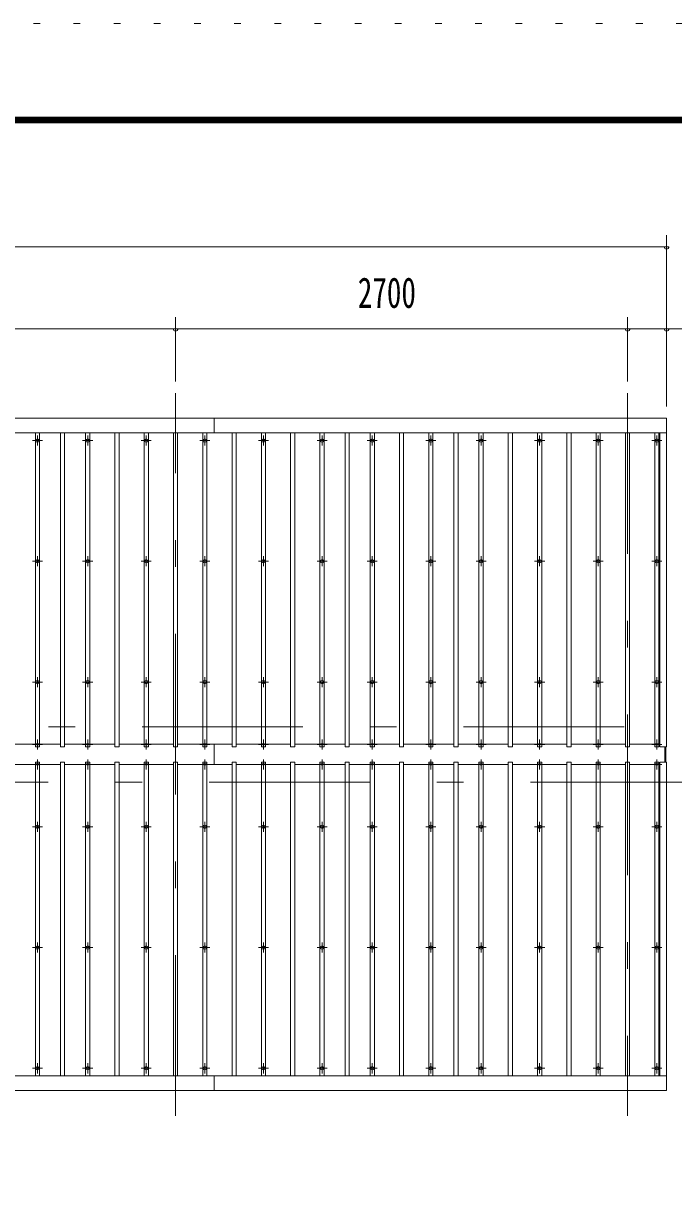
# Model space of a CAD drawing. Units: millimetres, scale not verified. Extents: x -31992 to 32005, y -14700 to 14700.
# Drawn here: x -34 to 3849, y 7701 to 14700 of the extents above; entities that cross this region are included whole.
import ezdxf
from ezdxf.enums import TextEntityAlignment as Align

# ---------------------------------------------------------------- set-up
doc = ezdxf.new("R2010")
doc.units = ezdxf.units.MM
doc.header["$LTSCALE"] = 80
doc.linetypes.add('USER3', pattern=[24, 12, -5, 2, -5])
doc.linetypes.add('USER4', pattern=[3, 0.5, -2.5])
for name, color, linetype, lineweight in [('0-2_1-07BOLD', 7, 'Continuous', 18), ('0-3_1-27CENTER', 3, 'USER3', 18), ('0-4_1-47THIN', 4, 'Continuous', 18), ('0-5_1-57DIM', 3, 'Continuous', 18), ('0-C_F-F1PAPER', 5, 'Continuous', 18), ('0-D_F-E_J_ADD', 5, 'USER4', 18)]:
    doc.layers.add(name, color=color, linetype=linetype, lineweight=lineweight)
doc.styles.add('ＭＳ ゴシック', font='')
doc.styles.get('ＭＳ ゴシック').set_extended_font_data('MS Gothic')

msp = doc.modelspace()

# ---------------------------------------------------------------- linework, layer by layer
at = {"layer": '0-2_1-07BOLD'}
for p, q in [((1104.37, 12340.54), (1104.37, 12253.1)), ((-6858.63, 12253.1), (3807.37, 12253.1)), ((1104.37, 10392.03), (1104.37, 10271.05)), ((3797.37, 10377.02), (3797.37, 10286.06)), ((3802.37, 10286.06), (3802.37, 10377.02)), ((3807.37, 8409.98), (-6858.63, 8409.98)), ((1104.37, 8409.98), (1104.37, 8322.54))]:
    msp.add_line(p, q, dxfattribs=at)
for points in [[(3807.37, 10377.02), (3807.37, 12340.54), (-6858.63, 12340.54), (-6858.63, 10377.02), (-6818.63, 10377.02), (-6818.63, 12253.1)], [(3767.37, 12253.1), (3767.37, 10377.02), (3807.37, 10377.02)], [(-6818.63, 8409.98), (-6818.63, 10286.06), (-6858.63, 10286.06), (-6858.63, 8322.54), (3807.37, 8322.54)], [(3807.37, 8322.54), (3807.37, 10286.06), (3767.37, 10286.06), (3767.37, 8409.98)]]:
    msp.add_lwpolyline(points, dxfattribs=at)
for centre in [(49.38, 12207.36), (349.38, 12207.36), (699.37, 12207.36), (1049.37, 12207.36), (1399.37, 12207.36), (1749.37, 12207.36), (2049.37, 12207.36), (2399.37, 12207.36), (2699.38, 12207.36), (3049.38, 12207.36), (3399.37, 12207.36), (3749.38, 12207.36), (49.38, 11485.7), (349.38, 11485.7), (699.37, 11485.7), (1049.37, 11485.7), (1399.37, 11485.7), (1749.37, 11485.7), (2049.37, 11485.7), (2399.37, 11485.7), (2699.38, 11485.7), (3049.38, 11485.7), (3399.37, 11485.7), (3749.38, 11485.7), (49.38, 10764.04), (349.38, 10764.04), (699.37, 10764.04), (1049.37, 10764.04), (1399.37, 10764.04), (1749.37, 10764.04), (2049.37, 10764.04), (2399.37, 10764.04), (2699.38, 10764.04), (3049.38, 10764.04), (3399.37, 10764.04), (3749.38, 10764.04), (49.38, 9899.04), (349.38, 9899.04), (699.37, 9899.04), (1049.37, 9899.04), (1399.37, 9899.04), (1749.37, 9899.04), (2049.37, 9899.04), (2399.37, 9899.04), (2699.38, 9899.04), (3049.38, 9899.04), (3399.37, 9899.04), (3749.38, 9899.04), (49.38, 9177.38), (349.38, 9177.38), (699.37, 9177.38), (1049.37, 9177.38), (1399.37, 9177.38), (1749.37, 9177.38), (2049.37, 9177.38), (2399.37, 9177.38), (2699.38, 9177.38), (3049.38, 9177.38), (3399.37, 9177.38), (3749.38, 9177.38), (49.38, 8455.72), (349.38, 8455.72), (699.37, 8455.72), (1049.37, 8455.72), (1399.37, 8455.72), (1749.37, 8455.72), (2049.37, 8455.72), (2399.37, 8455.72), (2699.38, 8455.72), (3049.38, 8455.72), (3399.37, 8455.72), (3749.38, 8455.72)]:
    msp.add_circle(centre, 10, dxfattribs=at)
for centre, start, end in [((49.38, 10380.99), 46.3961, 133.6039), ((49.38, 10401.99), 226.39838, 313.60162), ((349.38, 10380.99), 46.3961, 133.6039), ((349.38, 10401.99), 226.39838, 313.60162), ((699.37, 10380.99), 46.3961, 133.6039), ((699.37, 10401.99), 226.39838, 313.60162), ((1049.37, 10380.99), 46.3961, 133.6039), ((1049.37, 10401.99), 226.39838, 313.60162), ((1399.37, 10380.99), 46.3961, 133.6039), ((1399.37, 10401.99), 226.39838, 313.60162), ((1749.37, 10380.99), 46.3961, 133.6039), ((1749.37, 10401.99), 226.39838, 313.60162), ((2049.37, 10380.99), 46.3961, 133.6039), ((2049.37, 10401.99), 226.39838, 313.60162), ((2399.37, 10380.99), 46.3961, 133.6039), ((2399.37, 10401.99), 226.39838, 313.60162), ((2699.38, 10380.99), 46.3961, 133.6039), ((2699.38, 10401.99), 226.39838, 313.60162), ((3049.38, 10380.99), 46.3961, 133.6039), ((3049.38, 10401.99), 226.39838, 313.60162), ((3399.37, 10380.99), 46.3961, 133.6039), ((3399.37, 10401.99), 226.39838, 313.60162), ((3749.38, 10380.99), 46.3961, 133.6039), ((3749.38, 10401.99), 226.39838, 313.60162), ((49.38, 10261.09), 46.39838, 133.60162), ((49.38, 10282.09), 226.3961, 313.6039), ((349.38, 10261.09), 46.39838, 133.60162), ((349.38, 10282.09), 226.3961, 313.6039), ((699.37, 10261.09), 46.39838, 133.60162), ((699.37, 10282.09), 226.3961, 313.6039), ((1049.37, 10261.09), 46.39838, 133.60162), ((1049.37, 10282.09), 226.3961, 313.6039), ((1399.37, 10261.09), 46.39838, 133.60162), ((1399.37, 10282.09), 226.3961, 313.6039), ((1749.37, 10261.09), 46.39838, 133.60162), ((1749.37, 10282.09), 226.3961, 313.6039), ((2049.37, 10261.09), 46.39838, 133.60162), ((2049.37, 10282.09), 226.3961, 313.6039), ((2399.37, 10261.09), 46.39838, 133.60162), ((2399.37, 10282.09), 226.3961, 313.6039), ((2699.38, 10261.09), 46.39838, 133.60162), ((2699.38, 10282.09), 226.3961, 313.6039), ((3049.38, 10261.09), 46.39838, 133.60162), ((3049.38, 10282.09), 226.3961, 313.6039), ((3399.37, 10261.09), 46.39838, 133.60162), ((3399.37, 10282.09), 226.3961, 313.6039), ((3749.38, 10261.09), 46.39838, 133.60162), ((3749.38, 10282.09), 226.3961, 313.6039)]:
    msp.add_arc(centre, 14.5, start, end, dxfattribs=at)
at = {"layer": '0-3_1-27CENTER'}
for p, q in [((874.38, 8172.54), (874.38, 12490.54)), ((3574.37, 12490.54), (3574.37, 8172.54)), ((19.37, 12207.36), (79.38, 12207.36)), ((49.38, 12177.37), (49.38, 12237.37)), ((319.37, 12207.36), (379.38, 12207.36)), ((349.38, 12177.37), (349.38, 12237.37)), ((669.37, 12207.36), (729.38, 12207.36)), ((699.37, 12177.37), (699.37, 12237.37)), ((1019.38, 12207.36), (1079.38, 12207.36)), ((1049.37, 12237.37), (1049.37, 12177.37)), ((1369.37, 12207.36), (1429.37, 12207.36)), ((1399.37, 12177.37), (1399.37, 12237.37)), ((1719.37, 12207.36), (1779.37, 12207.36)), ((1749.37, 12177.37), (1749.37, 12237.37)), ((2019.37, 12207.36), (2079.37, 12207.36)), ((2049.37, 12237.37), (2049.37, 12177.37)), ((2369.37, 12207.36), (2429.37, 12207.36)), ((2399.37, 12177.37), (2399.37, 12237.37)), ((2669.37, 12207.36), (2729.37, 12207.36)), ((2699.38, 12177.37), (2699.38, 12237.37)), ((3019.38, 12207.36), (3079.38, 12207.36)), ((3049.38, 12237.37), (3049.38, 12177.37)), ((3369.38, 12207.36), (3429.38, 12207.36)), ((3399.37, 12177.37), (3399.37, 12237.37)), ((3719.37, 12207.36), (3779.38, 12207.36)), ((3749.38, 12177.37), (3749.38, 12237.37)), ((79.38, 11485.7), (19.37, 11485.7)), ((49.38, 11515.7), (49.38, 11455.7)), ((379.38, 11485.7), (319.37, 11485.7)), ((349.38, 11455.7), (349.38, 11515.7)), ((729.38, 11485.7), (669.37, 11485.7)), ((699.37, 11515.7), (699.37, 11455.7)), ((1079.38, 11485.7), (1019.38, 11485.7)), ((1049.37, 11515.7), (1049.37, 11455.7)), ((1429.37, 11485.7), (1369.37, 11485.7)), ((1399.37, 11515.7), (1399.37, 11455.7)), ((1779.37, 11485.7), (1719.37, 11485.7)), ((1749.37, 11455.7), (1749.37, 11515.7)), ((2079.37, 11485.7), (2019.37, 11485.7)), ((2049.37, 11515.7), (2049.37, 11455.7)), ((2369.37, 11485.7), (2429.37, 11485.7)), ((2399.37, 11455.7), (2399.37, 11515.7)), ((2729.37, 11485.7), (2669.37, 11485.7)), ((2699.38, 11515.7), (2699.38, 11455.7)), ((3019.38, 11485.7), (3079.38, 11485.7)), ((3049.38, 11455.7), (3049.38, 11515.7)), ((3429.38, 11485.7), (3369.38, 11485.7)), ((3399.37, 11515.7), (3399.37, 11455.7)), ((3779.38, 11485.7), (3719.37, 11485.7)), ((3749.38, 11455.7), (3749.38, 11515.7)), ((49.38, 10734.04), (49.38, 10794.04)), ((349.38, 10734.04), (349.38, 10794.04)), ((699.37, 10734.04), (699.37, 10794.04)), ((1049.37, 10794.04), (1049.37, 10734.04)), ((1399.37, 10734.04), (1399.37, 10794.04)), ((1749.37, 10734.04), (1749.37, 10794.04)), ((2049.37, 10734.04), (2049.37, 10794.04)), ((2399.37, 10734.04), (2399.37, 10794.04)), ((2699.38, 10794.04), (2699.38, 10734.04)), ((3049.38, 10734.04), (3049.38, 10794.04)), ((3399.37, 10794.04), (3399.37, 10734.04)), ((3749.38, 10734.04), (3749.38, 10794.04)), ((79.38, 10764.04), (19.37, 10764.04)), ((379.38, 10764.04), (319.37, 10764.04)), ((729.38, 10764.04), (669.37, 10764.04)), ((1079.38, 10764.04), (1019.38, 10764.04)), ((1429.37, 10764.04), (1369.37, 10764.04)), ((1779.37, 10764.04), (1719.37, 10764.04)), ((2079.37, 10764.04), (2019.37, 10764.04)), ((2429.37, 10764.04), (2369.37, 10764.04)), ((2729.37, 10764.04), (2669.37, 10764.04)), ((3079.38, 10764.04), (3019.38, 10764.04)), ((3429.38, 10764.04), (3369.38, 10764.04)), ((3779.38, 10764.04), (3719.37, 10764.04)), ((-7005.62, 10496.54), (3954.37, 10496.54)), ((19.37, 10391.49), (79.38, 10391.49)), ((49.38, 10361.5), (49.38, 10421.49)), ((379.38, 10391.49), (319.37, 10391.49)), ((349.38, 10361.5), (349.38, 10421.49)), ((669.37, 10391.49), (729.38, 10391.49)), ((699.37, 10361.5), (699.37, 10421.49)), ((1019.38, 10391.49), (1079.38, 10391.49)), ((1049.37, 10361.5), (1049.37, 10421.49)), ((1369.37, 10391.49), (1429.37, 10391.49)), ((1399.37, 10361.5), (1399.37, 10421.49)), ((1779.37, 10391.49), (1719.37, 10391.49)), ((1749.37, 10361.5), (1749.37, 10421.49)), ((2019.37, 10391.49), (2079.37, 10391.49)), ((2049.37, 10361.5), (2049.37, 10421.49)), ((2369.37, 10391.49), (2429.37, 10391.49)), ((2399.37, 10361.5), (2399.37, 10421.49)), ((2669.37, 10391.49), (2729.37, 10391.49)), ((2699.38, 10361.5), (2699.38, 10421.49)), ((3019.38, 10391.49), (3079.38, 10391.49)), ((3049.38, 10361.5), (3049.38, 10421.49)), ((3369.38, 10391.49), (3429.38, 10391.49)), ((3399.37, 10361.5), (3399.37, 10421.49)), ((3779.38, 10391.49), (3719.37, 10391.49)), ((3749.38, 10361.5), (3749.38, 10421.49)), ((49.38, 10301.59), (49.38, 10241.59)), ((349.38, 10241.59), (349.38, 10301.59)), ((699.37, 10301.59), (699.37, 10241.59)), ((1049.37, 10241.59), (1049.37, 10301.59)), ((1399.37, 10301.59), (1399.37, 10241.59)), ((1749.37, 10241.59), (1749.37, 10301.59)), ((2049.37, 10301.59), (2049.37, 10241.59)), ((2399.37, 10241.59), (2399.37, 10301.59)), ((2699.38, 10301.59), (2699.38, 10241.59)), ((3049.38, 10241.59), (3049.38, 10301.59)), ((3399.37, 10301.59), (3399.37, 10241.59)), ((3749.38, 10241.59), (3749.38, 10301.59)), ((79.38, 10271.59), (19.37, 10271.59)), ((319.37, 10271.59), (379.38, 10271.59)), ((669.37, 10271.59), (729.38, 10271.59)), ((1019.38, 10271.59), (1079.38, 10271.59)), ((1369.37, 10271.59), (1429.37, 10271.59)), ((1719.37, 10271.59), (1779.37, 10271.59)), ((2019.37, 10271.59), (2079.37, 10271.59)), ((2369.37, 10271.59), (2429.37, 10271.59)), ((2729.37, 10271.59), (2669.37, 10271.59)), ((3019.38, 10271.59), (3079.38, 10271.59)), ((3369.38, 10271.59), (3429.38, 10271.59)), ((3719.37, 10271.59), (3779.38, 10271.59)), ((3954.37, 10166.54), (-7005.62, 10166.54)), ((19.37, 9899.04), (79.38, 9899.04)), ((49.38, 9929.04), (49.38, 9869.04)), ((319.37, 9899.04), (379.38, 9899.04)), ((349.38, 9929.04), (349.38, 9869.04)), ((669.37, 9899.04), (729.38, 9899.04)), ((699.37, 9929.04), (699.37, 9869.04)), ((1019.38, 9899.04), (1079.38, 9899.04)), ((1049.37, 9869.04), (1049.37, 9929.04)), ((1369.37, 9899.04), (1429.37, 9899.04)), ((1399.37, 9929.04), (1399.37, 9869.04)), ((1719.37, 9899.04), (1779.37, 9899.04)), ((1749.37, 9929.04), (1749.37, 9869.04)), ((2019.37, 9899.04), (2079.37, 9899.04)), ((2049.37, 9929.04), (2049.37, 9869.04)), ((2369.37, 9899.04), (2429.37, 9899.04)), ((2399.37, 9869.04), (2399.37, 9929.04)), ((2669.37, 9899.04), (2729.37, 9899.04)), ((2699.38, 9929.04), (2699.38, 9869.04)), ((3019.38, 9899.04), (3079.38, 9899.04)), ((3049.38, 9929.04), (3049.38, 9869.04)), ((3369.38, 9899.04), (3429.38, 9899.04)), ((3399.37, 9869.04), (3399.37, 9929.04)), ((3719.37, 9899.04), (3779.38, 9899.04)), ((3749.38, 9929.04), (3749.38, 9869.04)), ((79.38, 9177.38), (19.37, 9177.38)), ((49.38, 9147.38), (49.38, 9207.38)), ((379.38, 9177.38), (319.37, 9177.38)), ((349.38, 9207.38), (349.38, 9147.38)), ((729.38, 9177.38), (669.37, 9177.38)), ((699.37, 9147.38), (699.37, 9207.38)), ((1079.38, 9177.38), (1019.38, 9177.38)), ((1049.37, 9147.38), (1049.37, 9207.38)), ((1429.37, 9177.38), (1369.37, 9177.38)), ((1399.37, 9147.38), (1399.37, 9207.38)), ((1779.37, 9177.38), (1719.37, 9177.38)), ((1749.37, 9207.38), (1749.37, 9147.38)), ((2079.37, 9177.38), (2019.37, 9177.38)), ((2049.37, 9147.38), (2049.37, 9207.38)), ((2369.37, 9177.38), (2429.37, 9177.38)), ((2399.37, 9207.38), (2399.37, 9147.38)), ((2729.37, 9177.38), (2669.37, 9177.38)), ((2699.38, 9147.38), (2699.38, 9207.38)), ((3019.38, 9177.38), (3079.38, 9177.38)), ((3049.38, 9207.38), (3049.38, 9147.38)), ((3429.38, 9177.38), (3369.38, 9177.38)), ((3399.37, 9147.38), (3399.37, 9207.38)), ((3779.38, 9177.38), (3719.37, 9177.38)), ((3749.38, 9147.38), (3749.38, 9207.38)), ((49.38, 8485.72), (49.38, 8425.72)), ((349.38, 8485.72), (349.38, 8425.72)), ((699.37, 8485.72), (699.37, 8425.72)), ((1049.37, 8485.72), (1049.37, 8425.72)), ((1399.37, 8425.72), (1399.37, 8485.72)), ((1749.37, 8485.72), (1749.37, 8425.72)), ((2049.37, 8425.72), (2049.37, 8485.72)), ((2399.37, 8485.72), (2399.37, 8425.72)), ((2699.38, 8425.72), (2699.38, 8485.72)), ((3049.38, 8485.72), (3049.38, 8425.72)), ((3399.37, 8485.72), (3399.37, 8425.72)), ((3749.38, 8485.72), (3749.38, 8425.72)), ((79.38, 8455.72), (19.37, 8455.72)), ((379.38, 8455.72), (319.37, 8455.72)), ((729.38, 8455.72), (669.37, 8455.72)), ((1079.38, 8455.72), (1019.38, 8455.72)), ((1369.37, 8455.72), (1429.37, 8455.72)), ((1779.37, 8455.72), (1719.37, 8455.72)), ((2019.37, 8455.72), (2079.37, 8455.72)), ((2429.37, 8455.72), (2369.37, 8455.72)), ((2729.37, 8455.72), (2669.37, 8455.72)), ((3079.38, 8455.72), (3019.38, 8455.72)), ((3429.38, 8455.72), (3369.38, 8455.72)), ((3779.38, 8455.72), (3719.37, 8455.72))]:
    msp.add_line(p, q, dxfattribs=at)
at = {"layer": '0-4_1-47THIN'}
for p, q in [((61.87, 10377.02), (61.87, 12253.1)), ((211.88, 10377.02), (211.88, 12253.1)), ((361.88, 12253.1), (361.88, 10377.02)), ((536.88, 10377.02), (536.88, 12253.1)), ((711.88, 10377.02), (711.88, 12253.1)), ((886.87, 12253.1), (886.87, 10377.02)), ((1061.87, 12253.1), (1061.87, 10377.02)), ((1236.88, 12253.1), (1236.88, 10377.02)), ((1411.88, 12253.1), (1411.88, 10377.02)), ((1586.87, 12253.1), (1586.87, 10377.02)), ((1761.88, 10377.02), (1761.88, 12253.1)), ((1911.87, 12253.1), (1911.87, 10377.02)), ((2061.88, 10377.02), (2061.88, 12253.1)), ((2236.87, 10377.02), (2236.87, 12253.1)), ((2411.88, 10377.02), (2411.88, 12253.1)), ((2561.87, 12253.1), (2561.87, 10377.02)), ((2711.88, 12253.1), (2711.88, 10377.02)), ((2886.88, 12253.1), (2886.88, 10377.02)), ((3061.87, 12253.1), (3061.87, 10377.02)), ((3236.88, 12253.1), (3236.88, 10377.02)), ((3411.88, 10377.02), (3411.88, 12253.1)), ((3586.88, 12253.1), (3586.88, 10377.02)), ((3761.88, 12253.1), (3761.88, 10377.02)), ((36.88, 10392.03), (-88.12, 10392.03)), ((186.88, 10392.03), (61.87, 10392.03)), ((336.88, 10392.03), (211.88, 10392.03)), ((511.87, 10392.03), (361.88, 10392.03)), ((686.88, 10392.03), (536.88, 10392.03)), ((861.87, 10392.03), (711.88, 10392.03)), ((1036.87, 10392.03), (886.87, 10392.03)), ((1211.87, 10392.03), (1061.87, 10392.03)), ((1386.88, 10392.03), (1236.88, 10392.03)), ((1561.87, 10392.03), (1411.88, 10392.03)), ((1736.88, 10392.03), (1586.87, 10392.03)), ((1886.87, 10392.03), (1761.88, 10392.03)), ((2036.88, 10392.03), (1911.87, 10392.03)), ((2211.87, 10392.03), (2061.88, 10392.03)), ((2386.88, 10392.03), (2236.87, 10392.03)), ((2536.87, 10392.03), (2411.88, 10392.03)), ((2686.88, 10392.03), (2561.87, 10392.03)), ((2861.88, 10392.03), (2711.88, 10392.03)), ((3036.87, 10392.03), (2886.88, 10392.03)), ((3211.87, 10392.03), (3061.87, 10392.03)), ((3386.88, 10392.03), (3236.88, 10392.03)), ((3561.87, 10392.03), (3411.88, 10392.03)), ((3736.88, 10392.03), (3586.88, 10392.03)), ((3761.88, 10392.03), (3767.37, 10392.03)), ((-88.12, 10271.05), (36.88, 10271.05)), ((61.87, 10271.05), (186.88, 10271.05)), ((211.88, 10271.05), (336.88, 10271.05)), ((361.88, 10271.05), (511.87, 10271.05)), ((536.88, 10271.05), (686.88, 10271.05)), ((711.88, 10271.05), (861.87, 10271.05)), ((886.87, 10271.05), (1036.87, 10271.05)), ((1061.87, 10271.05), (1211.87, 10271.05)), ((1236.88, 10271.05), (1386.88, 10271.05)), ((1411.88, 10271.05), (1561.87, 10271.05)), ((1586.87, 10271.05), (1736.88, 10271.05)), ((1761.88, 10271.05), (1886.87, 10271.05)), ((1911.87, 10271.05), (2036.88, 10271.05)), ((2061.88, 10271.05), (2211.87, 10271.05)), ((2236.87, 10271.05), (2386.88, 10271.05)), ((2411.88, 10271.05), (2536.87, 10271.05)), ((2561.87, 10271.05), (2686.88, 10271.05)), ((2711.88, 10271.05), (2861.88, 10271.05)), ((2886.88, 10271.05), (3036.87, 10271.05)), ((3061.87, 10271.05), (3211.87, 10271.05)), ((3236.88, 10271.05), (3386.88, 10271.05)), ((3411.88, 10271.05), (3561.87, 10271.05)), ((3586.88, 10271.05), (3736.88, 10271.05)), ((3761.88, 10271.05), (3767.37, 10271.05))]:
    msp.add_line(p, q, dxfattribs=at)
for points in [[(36.88, 12253.1), (36.88, 10377.02), (61.87, 10377.02)], [(186.88, 12253.1), (186.88, 10377.02), (211.88, 10377.02)], [(361.88, 10377.02), (336.88, 10377.02), (336.88, 12253.1)], [(511.87, 12253.1), (511.87, 10377.02), (536.88, 10377.02)], [(686.88, 12253.1), (686.88, 10377.02), (711.88, 10377.02)], [(886.87, 10377.02), (861.87, 10377.02), (861.87, 12253.1)], [(1061.87, 10377.02), (1036.87, 10377.02), (1036.87, 12253.1)], [(1236.88, 10377.02), (1211.87, 10377.02), (1211.87, 12253.1)], [(1411.88, 10377.02), (1386.88, 10377.02), (1386.88, 12253.1)], [(1586.87, 10377.02), (1561.87, 10377.02), (1561.87, 12253.1)], [(1736.88, 12253.1), (1736.88, 10377.02), (1761.88, 10377.02)], [(1911.87, 10377.02), (1886.87, 10377.02), (1886.87, 12253.1)], [(2036.88, 12253.1), (2036.88, 10377.02), (2061.88, 10377.02)], [(2211.87, 12253.1), (2211.87, 10377.02), (2236.87, 10377.02)], [(2386.88, 12253.1), (2386.88, 10377.02), (2411.88, 10377.02)], [(2561.87, 10377.02), (2536.87, 10377.02), (2536.87, 12253.1)], [(2711.88, 10377.02), (2686.88, 10377.02), (2686.88, 12253.1)], [(2886.88, 10377.02), (2861.88, 10377.02), (2861.88, 12253.1)], [(3061.87, 10377.02), (3036.87, 10377.02), (3036.87, 12253.1)], [(3236.88, 10377.02), (3211.87, 10377.02), (3211.87, 12253.1)], [(3386.88, 12253.1), (3386.88, 10377.02), (3411.88, 10377.02)], [(3586.88, 10377.02), (3561.88, 10377.02), (3561.88, 12253.1)], [(3761.88, 10377.02), (3736.88, 10377.02), (3736.88, 12253.1)], [(61.87, 8409.98), (61.87, 10286.06), (36.88, 10286.06), (36.88, 8409.98)], [(211.88, 8409.98), (211.88, 10286.06), (186.88, 10286.06), (186.88, 8409.98)], [(361.88, 8409.98), (361.88, 10286.06), (336.88, 10286.06), (336.88, 8409.98)], [(536.88, 8409.98), (536.88, 10286.06), (511.87, 10286.06), (511.87, 8409.98)], [(711.88, 8409.98), (711.88, 10286.06), (686.88, 10286.06), (686.88, 8409.98)], [(886.87, 8409.98), (886.87, 10286.06), (861.87, 10286.06), (861.87, 8409.98)], [(1061.87, 8409.98), (1061.87, 10286.06), (1036.87, 10286.06), (1036.87, 8409.98)], [(1236.88, 8409.98), (1236.88, 10286.06), (1211.87, 10286.06), (1211.87, 8409.98)], [(1411.88, 8409.98), (1411.88, 10286.06), (1386.88, 10286.06), (1386.88, 8409.98)], [(1586.87, 8409.98), (1586.87, 10286.06), (1561.87, 10286.06), (1561.87, 8409.98)], [(1761.88, 8409.98), (1761.88, 10286.06), (1736.88, 10286.06), (1736.88, 8409.98)], [(1911.87, 8409.98), (1911.87, 10286.06), (1886.87, 10286.06), (1886.87, 8409.98)], [(2061.88, 8409.98), (2061.88, 10286.06), (2036.88, 10286.06), (2036.88, 8409.98)], [(2236.87, 8409.98), (2236.87, 10286.06), (2211.87, 10286.06), (2211.87, 8409.98)], [(2411.88, 8409.98), (2411.88, 10286.06), (2386.88, 10286.06), (2386.88, 8409.98)], [(2561.87, 8409.98), (2561.87, 10286.06), (2536.87, 10286.06), (2536.87, 8409.98)], [(2711.88, 8409.98), (2711.88, 10286.06), (2686.88, 10286.06), (2686.88, 8409.98)], [(2886.88, 8409.98), (2886.88, 10286.06), (2861.88, 10286.06), (2861.88, 8409.98)], [(3061.87, 8409.98), (3061.87, 10286.06), (3036.87, 10286.06), (3036.87, 8409.98)], [(3236.88, 8409.98), (3236.88, 10286.06), (3211.87, 10286.06), (3211.87, 8409.98)], [(3411.88, 8409.98), (3411.88, 10286.06), (3386.88, 10286.06), (3386.88, 8409.98)], [(3586.88, 8409.98), (3586.88, 10286.06), (3561.88, 10286.06), (3561.88, 8409.98)], [(3736.88, 8409.98), (3736.88, 10286.06), (3761.88, 10286.06), (3761.88, 8409.98)]]:
    msp.add_lwpolyline(points, dxfattribs=at)
at = {"layer": '0-5_1-57DIM'}
for p, q in [((3807.37, 12410.54), (3807.37, 13435.54)), ((-6858.63, 13365.54), (3807.37, 13365.54)), ((3821.37, 13365.54), (3793.37, 13365.54)), ((874.38, 12560.54), (874.38, 12945.53)), ((3574.37, 12945.53), (3574.37, 12560.54)), ((-1375.63, 12875.53), (874.38, 12875.53)), ((888.38, 12875.53), (860.38, 12875.53)), ((874.38, 12875.53), (3574.37, 12875.53)), ((3588.37, 12875.53), (3560.37, 12875.53)), ((3574.37, 12875.53), (3807.37, 12875.53)), ((3821.37, 12875.53), (3793.37, 12875.53)), ((3807.37, 12875.53), (4356.87, 12875.53))]:
    msp.add_line(p, q, dxfattribs=at)
for centre in [(3807.37, 13365.54), (874.38, 12875.53), (3574.37, 12875.53), (3807.37, 12875.53)]:
    msp.add_arc(centre, 14, 180, 0, dxfattribs=at)
at = {"layer": '0-C_F-F1PAPER'}
for points in [[(31304.92, -14000), (-8875.08, -14000), (-8875.08, 14140), (31304.92, 14140)], [(31301.42, -13996.5), (31301.42, 14136.5), (-8871.58, 14136.5), (-8871.58, -13996.5)], [(31297.92, -13993), (31297.92, 14133), (-8868.08, 14133), (-8868.08, -13993)], [(31294.42, -13989.5), (-8864.58, -13989.5), (-8864.58, 14129.5), (31294.42, 14129.5)], [(31290.92, -13986), (31290.92, 14126), (-8861.08, 14126), (-8861.08, -13986)], [(31287.42, -13982.5), (-8857.58, -13982.5), (-8857.58, 14122.5), (31287.42, 14122.5)], [(31283.92, -13979), (31283.92, 14119), (-8854.08, 14119), (-8854.08, -13979)], [(31280.42, -13975.5), (-8850.58, -13975.5), (-8850.58, 14115.5), (31280.42, 14115.5)], [(31276.92, -13972), (-8847.08, -13972), (-8847.08, 14112), (31276.92, 14112)], [(31273.42, -13968.5), (-8843.58, -13968.5), (-8843.58, 14108.5), (31273.42, 14108.5)], [(31269.92, -13965), (31269.92, 14105), (-8840.08, 14105), (-8840.08, -13965)]]:
    msp.add_lwpolyline(points, close=True, dxfattribs=at)
at = {"layer": '0-D_F-E_J_ADD'}
msp.add_lwpolyline([(32004.92, -14700), (-9575.08, -14700), (-9575.08, 14700), (32004.92, 14700)], close=True, dxfattribs=at)

# ---------------------------------------------------------------- texts
at = {"layer": '0-5_1-57DIM', "color": 7, "style": 'ＭＳ ゴシック', "width": 0.7}
msp.add_text('2700', height=182.3, dxfattribs=at).set_placement((1963.13, 12945.53), align=Align.BOTTOM_LEFT)

doc.saveas('drawing.dxf')
